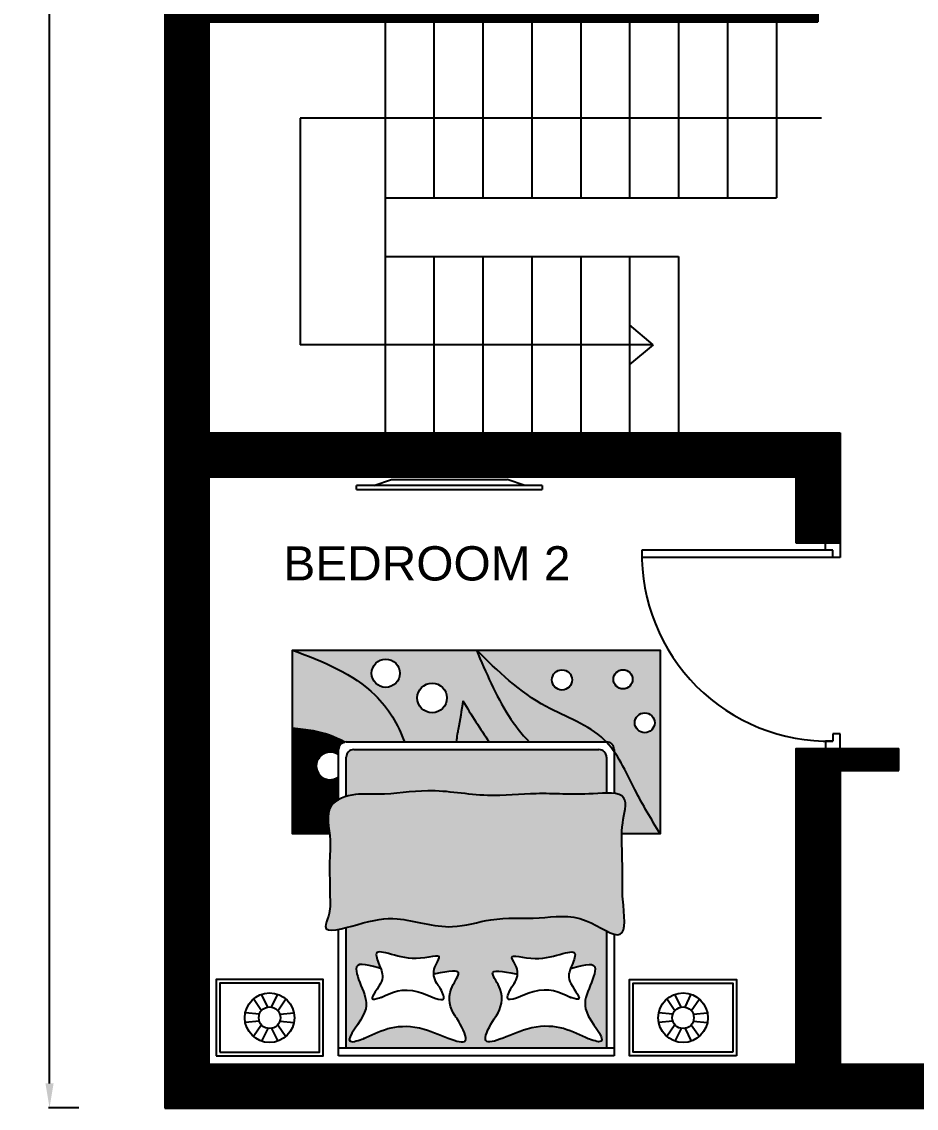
# Model space of a CAD drawing. Header units: inches. Extents: x 2765 to 3274, y 483 to 993.
# Drawn here: x 2764.6 to 2947.4, y 483.1 to 705.1 of the extents above; entities that cross this region are included whole.
import ezdxf

# ---------------------------------------------------------------- set-up
doc = ezdxf.new("R2010")
doc.units = ezdxf.units.IN
doc.header["$MEASUREMENT"] = 0
for name, color, linetype, plot in [('door', 54, 'Continuous', False), ('stair', 10, 'Continuous', False), ('wall', 217, 'Continuous', False), ('windwo', 140, 'Continuous', False)]:
    doc.layers.add(name, color=color, linetype=linetype, plot=plot)
doc.layers.add('OUTER WALL', color=50, linetype='Continuous')
doc.styles.get("Standard").update_dxf_attribs({"font": 'arial.ttf'})
doc.dimstyles.get("Standard").update_dxf_attribs({"dimtxt": 6, "dimasz": 5, "dimexe": 0.18, "dimexo": 0.0625, "dimgap": 0.09, "dimtad": 0, "dimtih": 1, "dimtoh": 1, "dimdec": 1, "dimzin": 0, "dimdsep": 46, "dimlunit": 4, "dimtxsty": 'Standard', "dimcen": 0.09, "dimadec": 0, "dimazin": 0, "dimtfac": 1, "dimtdec": 1, "dimtofl": 0, "dimtmove": 0, "dimatfit": 3, "dimfxl": 6, "dimfxlon": 1, "dimtolj": 1, "dimtzin": 0, "dimarcsym": 0})
pattern_1 = [(225, (3123.416430208939, 818.362293797582), (0.002766332632362074, -0.002766332632362073), [])]

# ---------------------------------------------------------------- blocks, each defined once
blk = doc.blocks.new('*D2')
at = {"color": 0, "lineweight": -2, "transparency": 16777216}
for p, q in [((2776.276162294568, 963.1909115515796), (2770.096162294568, 963.1909115515796)), ((2770.276162294568, 958.1909115515796), (2770.276162294568, 726.3443494779095)), ((2770.276162294568, 488.1909115515793), (2770.276162294568, 720.0374736252492)), ((2776.276162294568, 483.1909115515793), (2770.096162294568, 483.1909115515793))]:
    blk.add_line(p, q, dxfattribs=at)
at = {"color": 0, "transparency": 16777216}
for points in [[(2769.442828961235, 958.1909115515796), (2771.109495627902, 958.1909115515796), (2770.276162294568, 963.1909115515796)], [(2769.442828961235, 488.1909115515793), (2771.109495627902, 488.1909115515793), (2770.276162294568, 483.1909115515793)]]:
    blk.add_solid(points, dxfattribs=at)
at = {"layer": 'Defpoints', "color": 0, "transparency": 16777216}
for p in [(2770.276162294568, 963.1909115515796), (2793.758449622733, 963.1909115515796), (2793.758449622733, 483.1909115515793)]:
    blk.add_point(p, dxfattribs=at)
at = {"color": 0, "transparency": 16777216, "insert": (2770.276162294568, 723.1909115515786), "char_height": 6, "attachment_point": 5}
blk.add_mtext("\\A1;40'", dxfattribs=at)
blk = doc.blocks.new('121')
for p, q in [((72.05329907620285, 349.0354496327019), (72.05329907620285, 346.0354496327019)), ((73.55329907620285, 349.0354496327019), (72.05329907620285, 349.0354496327019)), ((73.55329907620285, 347.5354496327019), (73.55329907620285, 349.0354496327019)), ((75.05329907620285, 347.5354496327019), (73.55329907620285, 347.5354496327019)), ((75.05329907620285, 346.0354496327019), (75.05329907620285, 347.5354496327019)), ((72.05329907620285, 346.0354496327019), (75.05329907620285, 346.0354496327019))]:
    blk.add_line(p, q)
blk = doc.blocks.new('222')
for p, q in [((235.053299076203, 347.535449632702), (235.053299076203, 386.535449632702)), ((236.553299076203, 347.535449632702), (236.553299076203, 386.535449632702))]:
    blk.add_line(p, q)
blk.add_arc((235.803299076203, 348.2854496327019), 38.2573522345706, 88.87669728592458, 181.1233027140753)
blk = doc.blocks.new('1.2')
at = {"layer": 'door', "yscale": 0.7142857142855983, "zscale": 0.7142857142855983, "rotation": 270}
for name, p, xscale in [('121', (3458.435163153464, 3468.094790501948), 0.7142857142855983), ('222', (3458.435163153464, 3246.590077535972), -0.7142857142855983), ('121', (3458.435163153464, 3335.16150610739), -0.7142857142855983)]:
    blk.add_blockref(name, p, dxfattribs=dict(at, xscale=xscale))
blk = doc.blocks.new('*U23')
for p, q in [((-0.3992222896306822, -1.312980842644492), (-1.653506191711987, 1.312980842644492)), ((0.3992222896306822, -1.312980842644492), (1.653506191711987, 1.312980842644492))]:
    blk.add_line(p, q)
blk = doc.blocks.new('*U24')
at = {"color": 0, "linetype": 'ByBlock', "lineweight": -2, "transparency": 16777216}
blk.add_blockref('*U23', (175.2466196792429, 320.8776305968915), dxfattribs=at)
for p, rotation in [((172.2254819092581, 319.1333758921319), 59.99999999999999), ((178.2677574492277, 319.1333758921319), 300.0000000000001), ((172.2254819092581, 315.6448664826125), 120), ((178.2677574492277, 315.6448664826125), 240), ((175.2466196792429, 313.9006117778529), 180)]:
    blk.add_blockref('*U23', p, dxfattribs=dict(at, rotation=rotation))
blk = doc.blocks.new('*U25')
for p, q in [((-0.3992222896306822, -1.312980842644492), (-1.653506191711987, 1.312980842644492)), ((0.3992222896306822, -1.312980842644492), (1.653506191711987, 1.312980842644492))]:
    blk.add_line(p, q)
blk = doc.blocks.new('*U26')
at = {"color": 0, "linetype": 'ByBlock', "lineweight": -2, "transparency": 16777216}
blk.add_blockref('*U25', (175.2466196792429, 320.8776305968914), dxfattribs=at)
for p, rotation in [((172.2254819092581, 319.1333758921318), 59.99999999999999), ((178.2677574492277, 319.1333758921318), 299.9999999999999), ((172.2254819092581, 315.6448664826125), 120), ((178.2677574492277, 315.6448664826125), 240), ((175.2466196792429, 313.9006117778529), 180)]:
    blk.add_blockref('*U25', p, dxfattribs=dict(at, rotation=rotation))

msp = doc.modelspace()

# ---------------------------------------------------------------- hatches: boundary and pattern name
at = {"true_color": 0x636466}
h = msp.add_hatch(dxfattribs=at)
h.set_pattern_fill('ANSI31', color=251, scale=0.03129748101377366, angle=180)
h.set_pattern_definition(pattern_1)
edge = h.paths.add_edge_path(flags=17)
edge.add_spline(control_points=[(2885.689129818228, 547.4366385115673), (2886.607022602998, 547.3236267002494), (2888.723518984766, 546.5387633786445), (2887.460573024809, 542.3741548533694), (2887.263146095752, 539.8707381049717), (2887.241284950953, 539.161374815304)], knot_values=[4821.793160850291, 4821.793160850291, 4821.793160850291, 4821.793160850291, 4908.130436277024, 5071.210333155607, 5138.877351241147, 5138.877351241147, 5138.877351241147, 5138.877351241147], degree=3, periodic=0)
edge.add_line((2887.241284950953, 539.161374815304), (2895.078374122361, 539.161374815304))
edge.add_spline(control_points=[(2895.07837412236, 539.161374815304), (2893.312183208359, 542.108397908195), (2890.063669292764, 547.5287890170703), (2887.33790974555, 553.6275583677002), (2885.689129818228, 555.9840094153096)], knot_values=[0, 0, 0, 0, 332.3745428608933, 611.3287748868132, 611.3287748868132, 611.3287748868132, 611.3287748868132], degree=3, periodic=0)
edge.add_line((2885.689129818228, 555.9840094153096), (2885.689129818228, 547.4366385115675))
edge = h.paths.add_edge_path()
edge.add_spline(control_points=[(2885.689129818228, 555.9840094153096), (2887.33790974555, 553.6275583677002), (2890.063669292764, 547.5287890170703), (2893.312183208359, 542.108397908195), (2895.07837412236, 539.161374815304)], knot_values=[0, 0, 0, 0, 278.9542320259199, 611.3287748868132, 611.3287748868132, 611.3287748868132, 611.3287748868132], degree=3, periodic=0)
edge.add_line((2895.07837412236, 539.161374815304), (2895.07837412236, 576.7183520318325))
edge.add_line((2895.07837412236, 576.7183520318331), (2857.521396905832, 576.7183520318331))
edge.add_spline(control_points=[(2857.521396905832, 576.7183520318331), (2861.928629152567, 572.4344088158787), (2869.603114438244, 564.9746115247626), (2880.701152905516, 561.408628052649), (2883.951515339865, 558.1133439597875), (2884.114503073383, 557.9398634235681)], knot_values=[693.4533345413574, 693.4533345413574, 693.4533345413574, 693.4533345413574, 1279.815238965914, 1714.508172511626, 1738.04407250318, 1738.04407250318, 1738.04407250318, 1738.04407250318], degree=3, periodic=0)
edge.add_line((2884.114503073383, 557.9398634235681), (2884.124255767539, 557.9398634235681))
edge.add_arc((2884.12425576754, 556.37498937288), 1.564874050688684, 360, 450.00000000002086, ccw=False)
edge.add_line((2885.689129818228, 556.37498937288), (2885.689129818228, 555.984009415309))
h.paths.add_polyline_path([(2889.909256136086, 561.8634538804781, -1), (2893.976535928527, 561.8634538804781, -1)], flags=16)
h.paths.add_polyline_path([(2885.548326804387, 570.7409453097744, -1), (2889.448938184557, 570.7409453097744, -1)], flags=16)
h.paths.add_polyline_path([(2872.962728551116, 570.6145459721347, -1), (2877.090886332919, 570.6145459721347, -1)], flags=16)
edge = h.paths.add_edge_path(flags=17)
edge.add_spline(control_points=[(2857.521396905832, 576.7183520318331), (2859.487206172142, 572.1184700115591), (2862.356020616093, 565.4056071685609), (2866.711756438302, 559.5718407058253), (2868.337744767098, 557.9398634235681)], knot_values=[0, 0, 0, 0, 476.8269227620506, 695.8599629823377, 695.8599629823377, 695.8599629823377, 695.8599629823377], degree=3, periodic=0)
edge.add_line((2868.337744767098, 557.9398634235681), (2884.114503073383, 557.9398634235681))
edge.add_spline(control_points=[(2884.114503073383, 557.9398634235681), (2883.951515339865, 558.1133439597875), (2880.701152905516, 561.408628052649), (2869.603114438244, 564.9746115247626), (2861.928629152567, 572.4344088158787), (2857.521396905832, 576.7183520318331)], knot_values=[693.4533345413577, 693.4533345413577, 693.4533345413577, 693.4533345413577, 716.9892345329123, 1151.682168078624, 1738.04407250318, 1738.04407250318, 1738.04407250318, 1738.04407250318], degree=3, periodic=0)
edge = h.paths.add_edge_path()
edge.add_spline(control_points=[(2854.773134969096, 566.329167128376), (2856.512735149788, 563.4811373352723), (2858.25233533048, 560.6331075421699), (2860.136583723381, 557.9398634235708)], knot_values=[0, 0, 0, 0, 318.0544151716858, 318.0544151716858, 318.0544151716858, 318.0544151716858], degree=3, periodic=0)
edge.add_line((2860.136583723383, 557.9398634235681), (2868.337744767098, 557.9398634235681))
edge.add_spline(control_points=[(2868.337744767098, 557.9398634235681), (2866.711756438302, 559.5718407058253), (2862.356020616093, 565.4056071685609), (2859.487206172142, 572.1184700115591), (2857.521396905832, 576.7183520318331)], knot_values=[0, 0, 0, 0, 219.0330402202871, 695.8599629823377, 695.8599629823377, 695.8599629823377, 695.8599629823377], degree=3, periodic=0)
edge.add_line((2857.521396905832, 576.7183520318331), (2819.964419689303, 576.7183520318331))
edge.add_spline(control_points=[(2819.964419689304, 576.7183520318331), (2826.148011059902, 574.346484437343), (2835.955478114447, 570.5845907583221), (2841.569451429715, 561.5295563973432), (2842.837192922555, 557.9398634235681)], knot_values=[0, 0, 0, 0, 614.6524651185262, 974.8677492351059, 974.8677492351059, 974.8677492351059, 974.8677492351059], degree=3, periodic=0)
edge.add_line((2842.837192922555, 557.9398634235681), (2853.396009003607, 557.9398634235681))
edge.add_spline(control_points=[(2853.396009003607, 557.9398634235681), (2853.460180285766, 558.4807563165264), (2853.576707232116, 559.3298859037805), (2854.141808404268, 562.1015247276596), (2854.480466393788, 564.3693286751004), (2854.773134969096, 566.329167128376)], knot_values=[0, 0, 0, 0, 51.72710091473058, 81.55259349884636, 271.3568032618259, 271.3568032618259, 271.3568032618259, 271.3568032618259], degree=3, periodic=0)
h.paths.add_polyline_path([(2845.450318195928, 566.9293718254889, -1), (2851.513216100714, 566.9293718254889, -1)], flags=16)
h.paths.add_polyline_path([(2836.122357564565, 571.976874534646, -1), (2841.889518981714, 571.976874534646, -1)], flags=16)
edge = h.paths.add_edge_path(flags=16)
edge.add_spline(control_points=[(2854.773134969096, 566.329167128376), (2854.480466393788, 564.3693286751004), (2854.141808404268, 562.1015247276596), (2853.576707232116, 559.3298859037805), (2853.460180285766, 558.4807563165264), (2853.396009003607, 557.9398634235681)], knot_values=[0, 0, 0, 0, 189.8042097629795, 219.6297023470953, 271.3568032618259, 271.3568032618259, 271.3568032618259, 271.3568032618259], degree=3, periodic=0)
edge.add_line((2853.396009003607, 557.9398634235681), (2860.136583723383, 557.9398634235681))
edge.add_spline(control_points=[(2860.136583723381, 557.9398634235708), (2858.25233533048, 560.6331075421699), (2856.512735149788, 563.4811373352723), (2854.773134969096, 566.329167128376)], knot_values=[0, 0, 0, 0, 318.0544151716858, 318.0544151716858, 318.0544151716858, 318.0544151716858], degree=3, periodic=0)
edge = h.paths.add_edge_path()
edge.add_spline(control_points=[(2819.964419689304, 560.7099731227004), (2821.391516992634, 560.5918612059891), (2825.021256540339, 560.2914503691532), (2828.61236303093, 558.9975278091688), (2830.623136122718, 557.911728940714)], knot_values=[727.5348304608033, 727.5348304608033, 727.5348304608033, 727.5348304608033, 865.0981278756092, 1077.41913041279, 1077.41913041279, 1077.41913041279, 1077.41913041279], degree=3, periodic=0)
edge.add_arc((2830.918538044124, 556.37498937288), 1.564874050688684, 450, 460.8810356254604, ccw=False)
edge.add_line((2830.918538044124, 557.9398634235681), (2842.837192922555, 557.9398634235681))
edge.add_spline(control_points=[(2842.837192922555, 557.9398634235681), (2841.569451429715, 561.5295563973432), (2835.955478114447, 570.5845907583221), (2826.148011059902, 574.346484437343), (2819.964419689304, 576.7183520318331)], knot_values=[0, 0, 0, 0, 360.2152841165797, 974.8677492351059, 974.8677492351059, 974.8677492351059, 974.8677492351059], degree=3, periodic=0)
edge.add_line((2819.964419689304, 576.7183520318331), (2819.964419689304, 560.709973122701))
h = msp.add_hatch(dxfattribs=at)
h.set_pattern_fill('ANSI31', color=251, scale=0.03129748101377366, angle=180)
h.set_pattern_definition(pattern_1)
edge = h.paths.add_edge_path()
edge.add_line((2819.964419689304, 539.161374815304), (2827.511279912277, 539.161374815304))
edge.add_spline(control_points=[(2827.511279912277, 539.161374815304), (2827.260483595268, 541.2766147193679), (2826.724728146911, 544.2350409140231), (2828.724425331548, 545.8320845816497), (2829.353663993435, 546.1704130134444)], knot_values=[2789.280830470994, 2789.280830470994, 2789.280830470994, 2789.280830470994, 2975.331718151073, 3042.519416525338, 3042.519416525338, 3042.519416525338, 3042.519416525338], degree=3, periodic=0)
edge.add_line((2829.353663993435, 546.1704130134444), (2829.353663993435, 550.8100790317839))
edge.add_arc((2827.634942201995, 553.0487407005289), 2.822341344252624, 52.4849206134993, 307.5150793865007, ccw=False)
edge.add_line((2829.353663993435, 555.287402369273), (2829.353663993435, 556.3749893728805))
edge.add_arc((2830.918538044124, 556.37498937288), 1.564874050688684, 100.88103562546041, 180, ccw=False)
edge.add_spline(control_points=[(2830.623136122718, 557.911728940714), (2828.61236303093, 558.9975278091688), (2825.021256540339, 560.2914503691532), (2821.391516992634, 560.5918612059891), (2819.964419689304, 560.7099731227004)], knot_values=[727.5348304608033, 727.5348304608033, 727.5348304608033, 727.5348304608033, 939.8558329979844, 1077.41913041279, 1077.41913041279, 1077.41913041279, 1077.41913041279], degree=3, periodic=0)
edge.add_line((2819.964419689304, 560.7099731227004), (2819.964419689304, 539.161374815304))
at = {"true_color": 0xcd6928}
h = msp.add_hatch(dxfattribs=at)
h.set_pattern_fill('ANSI31', color=32, scale=0.03129748101377366, angle=180)
h.set_pattern_definition(pattern_1)
edge = h.paths.add_edge_path()
edge.add_line((2830.918538044124, 495.3449013960208), (2884.12425576754, 495.3449013960208))
edge.add_line((2884.12425576754, 495.3449013960208), (2884.12425576754, 519.3298713666328))
edge.add_spline(control_points=[(2884.12425576754, 519.3298713666336), (2882.850518236491, 519.9674368260403), (2877.698883524122, 523.056611367726), (2870.430231646078, 521.5627268528997), (2861.007577840399, 522.3286179072006), (2851.65788770142, 519.0247081741668), (2841.819712524373, 522.5970033862882), (2836.260975461013, 521.5278545814845), (2831.655420476601, 520.1922552233218), (2830.918538044124, 519.9993596547083)], knot_values=[344.4794991791036, 344.4794991791036, 344.4794991791036, 344.4794991791036, 468.0746378850208, 776.5788638278038, 1091.953252856443, 1346.755158739501, 1710.530989219796, 1976.998096189158, 2029.166859794734, 2029.166859794734, 2029.166859794734, 2029.166859794734], degree=3, periodic=0)
edge.add_line((2830.918538044124, 519.9993596547083), (2830.918538044124, 495.3449013960214))
edge = h.paths.add_edge_path()
edge.add_spline(control_points=[(2879.826914078257, 497.5248440343021), (2876.656301571168, 499.0853058728158), (2870.652593174112, 501.9556135893681), (2857.270017089361, 494.1418595087225), (2860.467096169471, 500.4094732948333), (2862.533550960144, 503.2534801084089), (2863.430555476108, 506.7353640840465), (2859.375679420227, 511.9300573709306), (2862.856608840141, 510.9962848967616), (2865.603287163896, 510.5924287715966)], knot_values=[0, 0, 0, 0, 254.5380022593741, 433.8216917316246, 527.6513347936659, 543.7608795587546, 655.9844214787016, 725.9844779086036, 843.480710759827, 843.480710759827, 843.480710759827, 843.480710759827], degree=3, periodic=0)
edge.add_spline(control_points=[(2865.603287163896, 510.5924287715966), (2865.603479886457, 510.5924004347553), (2865.6036726118, 510.5923720988076), (2865.603865337144, 510.5923437628589), (2865.718035142061, 510.5755576483825), (2865.832204946977, 510.5587715339061), (2865.946374751893, 510.5419854194292)], knot_values=[843.480710759827, 843.480710759827, 843.480710759827, 843.480710759827, 843.4889549632474, 843.4889549632474, 843.4889549632474, 848.3727916115939, 848.3727916115939, 848.3727916115939, 848.3727916115939], degree=3, periodic=0)
edge.add_spline(control_points=[(2865.946374751893, 510.5419854194292), (2865.974917540423, 510.9985251652565), (2865.817998246059, 512.2240999561336), (2863.554668463541, 515.1236470360491), (2871.395442363154, 512.1122318538269), (2879.126440051499, 517.1033117947891), (2877.173210453972, 512.6390702532881), (2876.800870601409, 511.6678335846559)], knot_values=[587.518084429835, 587.518084429835, 587.518084429835, 587.518084429835, 629.7450446195534, 696.9450987922593, 848.4999505069214, 1109.865128118807, 1202.770021521123, 1202.770021521123, 1202.770021521123, 1202.770021521123], degree=3, periodic=0)
edge.add_spline(control_points=[(2876.800870601409, 511.6678335846536), (2876.955190359913, 511.7104530064084), (2877.109510118418, 511.7530724281623), (2877.263829876923, 511.7956918499167), (2877.263993768091, 511.7957371127327), (2877.264157659259, 511.7957823755487), (2877.264321547163, 511.795827637347)], knot_values=[1003.387934741425, 1003.387934741425, 1003.387934741425, 1003.387934741425, 1011.567308913117, 1011.567308913117, 1011.567308913117, 1011.575995598493, 1011.575995598493, 1011.575995598493, 1011.575995598493], degree=3, periodic=0)
edge.add_spline(control_points=[(2877.264321547163, 511.795827637347), (2879.991172292186, 512.5489165841664), (2883.051761758783, 513.3403234326674), (2880.047989920156, 506.5232824348896), (2878.936169830667, 502.612487349686), (2885.726756704654, 495.1899889197061), (2879.826914078257, 497.524844034303), (2880.335392456381, 497.3146767951948), (2879.826914078257, 497.5248440343021)], knot_values=[1011.575995598493, 1011.575995598493, 1011.575995598493, 1011.575995598493, 1156.109508457092, 1254.207981898177, 1356.157323201415, 1468.839409783104, 1514.736098348679, 1520.638884756173, 1520.638884756173, 1520.638884756173, 1520.638884756173], degree=3, periodic=0)
edge = h.paths.add_edge_path()
edge.add_spline(control_points=[(2849.152177104533, 510.5924287715966), (2851.898855428288, 510.9962848967616), (2855.379784848201, 511.9300573709306), (2851.324908792321, 506.7353640840465), (2852.221913308285, 503.2534801084089), (2854.288368098958, 500.4094732948333), (2857.485447179068, 494.1418595087225), (2844.102871094317, 501.9556135893681), (2838.099162697262, 499.0853058728158), (2834.928550190172, 497.5248440343021)], knot_values=[0, 0, 0, 0, 117.4962328512235, 187.4962892811254, 299.7198312010725, 315.8293759661611, 409.6590190282025, 588.9427085004529, 843.480710759827, 843.480710759827, 843.480710759827, 843.480710759827], degree=3, periodic=0)
edge.add_spline(control_points=[(2834.928550190172, 497.5248440343021), (2834.420071812048, 497.3146767951948), (2834.928550190172, 497.524844034303), (2829.028707563776, 495.1899889197061), (2835.819294437762, 502.612487349686), (2834.707474348273, 506.5232824348896), (2831.703702509647, 513.3403234326674), (2834.764291976243, 512.5489165841664), (2837.491142721266, 511.795827637347)], knot_values=[1011.575995598493, 1011.575995598493, 1011.575995598493, 1011.575995598493, 1017.478782005987, 1063.375470571563, 1176.057557153251, 1278.00689845649, 1376.105371897574, 1520.638884756173, 1520.638884756173, 1520.638884756173, 1520.638884756173], degree=3, periodic=0)
edge.add_spline(control_points=[(2837.491634391507, 511.7956918499167), (2837.645954150011, 511.7530724281623), (2837.800273908516, 511.7104530064084), (2837.95459366702, 511.6678335846536)], knot_values=[1003.387934741425, 1003.387934741425, 1003.387934741425, 1003.387934741425, 1011.567308913117, 1011.567308913117, 1011.567308913117, 1011.567308913117], degree=3, periodic=0)
edge.add_spline(control_points=[(2837.95459366702, 511.6678335846559), (2837.582253814457, 512.6390702532881), (2835.62902421693, 517.1033117947891), (2843.360021905276, 512.1122318538269), (2851.200795804888, 515.1236470360491), (2848.937466022371, 512.2240999561336), (2848.780546728007, 510.9985251652565), (2848.809089516536, 510.5419854194292)], knot_values=[587.5180844298334, 587.5180844298334, 587.5180844298334, 587.5180844298334, 680.4229778321485, 941.7881554440338, 1093.343007158697, 1160.543061331403, 1202.770021521122, 1202.770021521122, 1202.770021521122, 1202.770021521122], degree=3, periodic=0)
edge.add_spline(control_points=[(2848.809089516536, 510.5419854194292), (2848.923259321452, 510.5587715339061), (2849.037429126368, 510.5755576483825), (2849.151598931285, 510.5923437628589), (2849.151791656629, 510.5923720988076), (2849.151984381972, 510.5924004347553), (2849.152177104533, 510.5924287715966)], knot_values=[843.480710759827, 843.480710759827, 843.480710759827, 843.480710759827, 848.3645474081736, 848.3645474081736, 848.3645474081736, 848.3727916115939, 848.3727916115939, 848.3727916115939, 848.3727916115939], degree=3, periodic=0)
edge = h.paths.add_edge_path()
edge.add_spline(control_points=[(2830.918538044124, 546.7967289261692), (2831.537436843621, 546.9782478236034), (2833.903797812894, 547.4406810273586), (2839.23367638092, 546.9451946851473), (2848.379486523174, 548.7236798457538), (2858.939066655829, 546.4346317663039), (2870.603688698989, 547.7450976374689), (2877.401362173476, 547.0448880784247), (2883.229932560139, 547.4913654540878), (2884.12425576754, 547.5037561671506)], knot_values=[3093.405490540291, 3093.405490540291, 3093.405490540291, 3093.405490540291, 3150.137130790166, 3301.160684794502, 3623.696468046807, 4014.737731503039, 4332.892081505382, 4703.836189553312, 4776.652612997175, 4776.652612997175, 4776.652612997175, 4776.652612997175], degree=3, periodic=0)
edge.add_line((2884.12425576754, 547.5037561671506), (2884.12425576754, 554.8101153221918))
edge.add_arc((2882.559381716851, 554.8101153221915), 1.564874050688684, 360, 450)
edge.add_line((2882.559381716851, 556.37498937288), (2832.483412094813, 556.37498937288))
edge.add_arc((2832.483412094813, 554.8101153221915), 1.564874050688684, 450, 540)
edge.add_line((2830.918538044124, 554.8101153221915), (2830.918538044124, 546.7967289261692))
at = {"true_color": 0xfecc66}
h = msp.add_hatch(dxfattribs=at)
h.set_pattern_fill('ANSI31', color=31, scale=0.03129748101377366, angle=180)
h.set_pattern_definition(pattern_1)
edge = h.paths.add_edge_path()
edge.add_spline(control_points=[(2887.438481311767, 525.7921919777918), (2887.800706604874, 522.5237881199341), (2888.542467806967, 515.8307845647782), (2878.825967213274, 523.288254442451), (2870.430231646078, 521.5627268529001), (2861.007577840399, 522.3286179072002), (2851.65788770142, 519.0247081741654), (2841.819712524374, 522.5970033862891), (2835.006374500156, 521.2865488491716), (2825.471789244894, 518.3120761056575), (2827.76743343808, 523.035981958255), (2827.538881000301, 526.2071919027808), (2827.627576688254, 529.5156370100126), (2827.345240758411, 533.4019445803847), (2828.137790293858, 538.0780675277942), (2826.037452720502, 545.3401501603616), (2832.717055259094, 547.5510052532527), (2839.23367638092, 546.9451946851473), (2848.379486523174, 548.7236798457525), (2858.939066655828, 546.4346317663048), (2870.603688698988, 547.7450976374689), (2878.574384690165, 546.9240582706625), (2889.193341463662, 548.0880194537358), (2886.955847036045, 540.7098032323343), (2887.387827434738, 535.901058518517), (2887.34998237334, 530.614588937382), (2887.407939801412, 527.4564298691621), (2887.438481311767, 525.7921919777918)], knot_values=[0, 0, 0, 0, 4.574379471410046, 9.367366884963042, 15.54132299381235, 21.85276858185138, 26.95200434941867, 34.23208618292356, 39.56477236527105, 43.69112690969271, 45.13359528443061, 47.62871733112101, 50.0964149475333, 51.40195730767552, 55.06368752627633, 59.54397344475524, 63.04227542724808, 66.06464178536115, 72.51940513016642, 80.34513779217377, 86.71221748695324, 94.13575483048668, 98.22420356634476, 101.4878480836508, 105.3780298085832, 108.2545720886487, 111.459058866664, 111.459058866664, 111.459058866664, 111.459058866664], degree=3, periodic=0)
at = {"layer": 'windwo'}
h = msp.add_hatch(dxfattribs=at)
h.set_pattern_fill('ANSI31', color=6)
h.set_pattern_definition([(45, (0, 0), (-0.08838834764831845, 0.08838834764831845), [])])
h.paths.add_polyline_path([(3273.855162759817, 963.0980769356238), (3111.855162759817, 963.0980769356239), (3111.855162759817, 939.0980769356237), (2979.855162759816, 939.0980769356237), (2979.855162759817, 963.0980769356239), (2793.855162759817, 963.0980769356238), (2793.855162759817, 483.0980769356238), (3120.855162759817, 483.0980769356234), (3120.855162759817, 504.098076935624), (3132.855162759816, 504.098076935624), (3132.855162759816, 513.0980769356238), (3120.855162759816, 513.098076935624), (3120.855162759816, 520.5980769356237), (3111.855162759817, 520.5980769356237), (3111.855162759817, 492.0980769356235), (3008.355162759817, 492.0980769356235), (3008.355162759817, 560.3480769356236), (3003.855162759817, 560.3480769356236), (3003.855162759817, 556.5980769356233), (2991.855162759817, 556.5980769356233), (2991.855162759817, 552.0980769356236), (3003.855162759818, 552.0980769356236), (3003.855162759817, 492.0980769356236), (2931.855162759817, 492.0980769356236), (2931.855162759817, 552.0980769356237), (2943.855162759817, 552.0980769356237), (2943.855162759818, 556.5980769356236), (2922.855162759817, 556.5980769356237), (2922.855162759817, 492.0980769356236), (2802.855162759818, 492.0980769356236), (2802.855162759818, 612.0980769356238), (2922.855162759817, 612.0980769356236), (2922.855162759821, 598.5980769356237), (2931.855162759817, 598.5980769356237), (2931.855162759817, 621.0980769356236), (2802.855162759818, 621.0980769356238), (2802.855162759819, 705.0980769356238), (2927.355162759817, 705.0980769356237), (2927.355162759817, 709.5980769356239), (2802.855162759819, 709.5980769356238), (2802.855162759817, 781.5980769356238), (2886.855162759817, 781.5980769356238), (2886.855162759818, 739.5980769356239), (2891.355162759819, 739.5980769356238), (2891.355162759817, 781.5980769356238), (2928.855162759816, 781.5980769356238), (2928.855162759816, 786.0980769356238), (2802.855162759818, 786.0980769356238), (2802.855162759818, 954.0980769356238), (2970.855162759817, 954.0980769356239), (2970.855162759817, 924.0980769356237), (2979.855162759816, 924.0980769356238), (2979.855162759816, 930.0980769356237), (3111.855162759817, 930.0980769356237), (3111.855162759817, 924.0980769356238), (3120.855162759817, 924.0980769356237), (3120.855162759817, 954.0980769356238), (3264.855162759817, 954.0980769356238), (3264.855162759816, 762.0980769356238), (3218.355162759816, 762.0980769356238), (3218.355162759816, 753.0980769356238), (3264.855162759816, 753.0980769356238), (3264.855162759815, 513.0980769356238), (3252.855162759816, 513.0980769356238), (3252.855162759816, 504.0980769356238), (3273.855162759815, 504.0980769356238)])

# ---------------------------------------------------------------- linework, layer by layer
for p, q in [((2928.053576690447, 685.3647176200811), (2821.499956492113, 685.3647176200811)), ((2821.499956492113, 685.3647176200811), (2821.499956492113, 639.0980769356237)), ((2893.694231905691, 639.0980769356237), (2888.855162759818, 643.1345959634652)), ((2893.694231905691, 639.0980769356237), (2821.499956492113, 639.0980769356237)), ((2893.694231905691, 639.0980769356237), (2888.855162759818, 635.0615579077818)), ((2836.585609599032, 610.3513719817556), (2840.147843046042, 611.5591739531073)), ((2867.400504097242, 610.3513719817556), (2863.838270650232, 611.5591739531073)), ((2870.993056848137, 610.3513719817556), (2832.993056848137, 610.3513719817556)), ((2832.993056848137, 609.5548472373912), (2832.993056848137, 610.3513719817556)), ((2832.993056848137, 609.5548472373912), (2870.993056848137, 609.5548472373912)), ((2870.993056848137, 610.3513719817556), (2870.993056848137, 609.5548472373912))]:
    msp.add_line(p, q)
at = {"color": 9, "true_color": 0xafd9aa}
for p, q in [((2830.918538044124, 557.9398634235681), (2884.12425576754, 557.9398634235681)), ((2829.353663993435, 546.1704130134444), (2829.353663993435, 556.37498937288)), ((2832.483412094813, 556.37498937288), (2882.559381716851, 556.37498937288)), ((2885.689129818228, 556.37498937288), (2885.689129818228, 547.4366385115682)), ((2830.918538044124, 546.7967289261692), (2830.918538044124, 554.8101153221915)), ((2884.12425576754, 554.8101153221915), (2884.12425576754, 547.5037561671506)), ((2829.353663993435, 493.7800273453327), (2829.353663993435, 519.6360284736375)), ((2830.918538044124, 495.3449013960208), (2830.918538044124, 519.9996575723708)), ((2884.12425576754, 519.3298713941299), (2884.12425576754, 495.3449013960208)), ((2885.689129818228, 518.6728473886383), (2885.689129818228, 493.7800273453327)), ((2885.689129818228, 495.3449013960208), (2829.353663993435, 495.3449013960208)), ((2885.689129818228, 493.7800273453327), (2829.353663993435, 493.7800273453327))]:
    msp.add_line(p, q, dxfattribs=at)
msp.add_lwpolyline([(2840.147843046042, 611.5591739531073), (2863.838270650232, 611.5591739531073)])
at = {"color": 215, "true_color": 0xa953a0}
msp.add_lwpolyline([(2827.511279912277, 539.161374815304), (2819.964419689304, 539.161374815304), (2819.964419689304, 576.7183520318331), (2895.07837412236, 576.7183520318331), (2895.07837412236, 539.161374815304), (2887.231983659891, 539.161374815304)], dxfattribs=at)
at = {"color": 254, "true_color": 0xcecce6}
for points in [[(2804.315679182417, 493.7800273453327), (2826.223915892058, 493.7800273453327), (2826.223915892058, 509.4287678522196), (2804.315679182417, 509.4287678522196)], [(2805.098116207761, 494.5624643706769), (2825.441478866714, 494.5624643706769), (2825.441478866714, 508.6463308268753), (2805.098116207761, 508.6463308268753)], [(2910.727114629247, 493.7800273453327), (2888.818877919606, 493.7800273453327), (2888.818877919606, 509.4287678522196), (2910.727114629247, 509.4287678522196)], [(2909.944677603903, 494.5624643706769), (2889.60131494495, 494.5624643706769), (2889.60131494495, 508.6463308268753), (2909.944677603903, 508.6463308268753)]]:
    msp.add_lwpolyline(points, close=True, dxfattribs=at)
at = {"color": 30, "true_color": 0xf26722}
for centre, radius in [((2839.00593827314, 571.976874534646), 2.883580708574184), ((2875.026807442017, 570.6145459721347), 2.064078890901658), ((2887.498632494473, 570.7409453097744), 1.950305690085084), ((2848.481767148321, 566.9293718254889), 3.031448952392698), ((2891.942896032307, 561.8634538804781), 2.033639896220623)]:
    msp.add_circle(centre, radius, dxfattribs=at)
at = {"color": 31, "true_color": 0xfecc66}
for centre, radius in [((2815.269797537238, 501.6043975987759), 5.07822718747927), ((2899.772996274427, 501.6043975987759), 5.07822718747927), ((2899.772996274427, 501.6043975987759), 2.211855099645161)]:
    msp.add_circle(centre, radius, dxfattribs=at)
msp.add_circle((2815.269797537238, 501.6043975987759), 2.211855099645161)
at = {"color": 9, "true_color": 0xafd9aa}
for centre, start, end in [((2830.918538044124, 556.37498937288), 90, 180), ((2884.12425576754, 556.37498937288), 0, 90), ((2832.483412094813, 554.8101153221915), 90, 180), ((2882.559381716851, 554.8101153221915), 0, 90)]:
    msp.add_arc(centre, 1.564874050688684, start, end, dxfattribs=at)
at = {"color": 30, "true_color": 0xf26722}
msp.add_arc((2827.634942201995, 553.0487407005289), 2.822341344252625, 52.48492061336866, 307.5150793866313, dxfattribs=at)
at = {"color": 240, "true_color": 0xed1f24}
for points, knots in [([(2819.964419689304, 576.7183520318331), (2826.148011059902, 574.346484437343), (2835.955478114447, 570.5845907583221), (2841.569451429715, 561.5295563973432), (2842.837192922555, 557.9398634235681)], [0, 0, 0, 0, 614.6524651185262, 974.8677492351059, 974.8677492351059, 974.8677492351059, 974.8677492351059]), ([(2857.521396905832, 576.7183520318331), (2859.487206172142, 572.1184700115591), (2862.356020616093, 565.4056071685609), (2866.711756438302, 559.5718407058253), (2868.337744767098, 557.9398634235681)], [0, 0, 0, 0, 476.8269227620506, 695.8599629823377, 695.8599629823377, 695.8599629823377, 695.8599629823377]), ([(2854.773134969096, 566.329167128376), (2854.480466393788, 564.3693286751004), (2854.141808404268, 562.1015247276596), (2853.576707232116, 559.3298859037805), (2853.460180285767, 558.4807563165264), (2853.396009003607, 557.9398634235681)], [0, 0, 0, 0, 189.8042097629795, 219.6297023470953, 271.3568032618259, 271.3568032618259, 271.3568032618259, 271.3568032618259]), ([(2830.623136122718, 557.911728940714), (2828.61236303093, 558.9975278091688), (2825.021256540339, 560.2914503691532), (2821.391516992634, 560.5918612059891), (2819.964419689304, 560.7099731227004)], [727.5348304608033, 727.5348304608033, 727.5348304608033, 727.5348304608033, 939.8558329979844, 1077.41913041279, 1077.41913041279, 1077.41913041279, 1077.41913041279])]:
    msp.add_open_spline(points, degree=3, knots=knots, dxfattribs=at)
msp.add_spline([(2895.07837412236, 539.161374815304), (2889.934328069714, 548.2029733485788), (2883.613351647309, 558.4472871562166), (2871.78967256098, 565.1771480865696), (2857.521396905832, 576.7183520318331)], degree=3, dxfattribs=at)
msp.add_open_spline([(2854.773134969096, 566.329167128376), (2856.512735149788, 563.4811373352723), (2858.25233533048, 560.6331075421699), (2860.136583723381, 557.9398634235708)], degree=3, dxfattribs=at)
at = {"color": 9, "true_color": 0xd19cc7}
msp.add_spline([(2887.438481311767, 525.7921919777918), (2886.951681798676, 518.6549350359196), (2879.981138481453, 521.4112582562752), (2870.34458480954, 522.0143187991912), (2860.482352138039, 521.612279320726), (2852.632822331625, 520.2051371704433), (2841.361703338276, 521.8132990599588), (2833.109631537916, 520.6071779741269), (2826.668991605671, 520.2051371704433), (2827.298477225743, 522.371396265416), (2827.600413915937, 526.2618003703719), (2827.559899686592, 530.1208020984695), (2827.47653024788, 532.1608275081103), (2827.633830606463, 537.8852200063479), (2827.841804834543, 544.8888193890216), (2832.809051834623, 547.1818435819314), (2837.535224072731, 547.2495238143979), (2847.604788002079, 547.9594353973071), (2859.806736067964, 547.0128875035734), (2869.757837172217, 547.3678432950283), (2881.367453351019, 547.3678432950283), (2887.699655110095, 546.4817743965959), (2887.440996355553, 541.3843427563756), (2887.326675537597, 535.3015899804345), (2887.36936023552, 530.8031888937635), (2887.438481311767, 525.7921919777918)], degree=3, dxfattribs=at)
for points in [[(2838.062697236641, 505.7521983845518), (2845.624986887601, 506.8922591107621), (2850.856752324802, 505.6096907937763), (2849.750701339608, 508.2028258378446), (2849.477468346816, 508.6023502000785), (2849.0196035855, 511.9429400881945), (2849.953088464702, 513.8276215822789), (2845.211554407355, 513.698748517631), (2837.064511040102, 514.4330898054341), (2837.969778867246, 511.6281284062011), (2837.92127681905, 508.5653851540237), (2836.730470938516, 505.3961169567701), (2838.062697236641, 505.7521983845518), (2837.906992734439, 505.6672862472697)], [(2876.692767031789, 505.7521983845518), (2869.130477380828, 506.8922591107621), (2863.898711943627, 505.6096907937763), (2865.00476292882, 508.2028258378446), (2865.277995921613, 508.6023502000785), (2865.735860682929, 511.9429400881945), (2864.802375803728, 513.8276215822789), (2869.543909861074, 513.698748517631), (2877.690953228327, 514.4330898054341), (2876.785685401183, 511.6281284062011), (2876.834187449379, 508.5653851540237), (2878.024993329913, 505.3961169567701), (2876.692767031789, 505.7521983845518), (2876.84847153399, 505.6672862472697)]]:
    msp.add_spline(points, degree=3)
for points, knots in [([(2837.95459366702, 511.6678335846536), (2837.800273908516, 511.7104530064084), (2837.645954150011, 511.7530724281623), (2837.491634391507, 511.7956918499167), (2837.491470500338, 511.7957371127327), (2837.49130660917, 511.7957823755487), (2837.491142721266, 511.795827637347), (2834.764291976243, 512.5489165841664), (2831.703702509647, 513.3403234326674), (2834.707474348273, 506.5232824348896), (2835.819294437762, 502.612487349686), (2829.028707563776, 495.1899889197061), (2834.928550190172, 497.524844034303), (2834.420071812048, 497.3146767951948), (2834.928550190172, 497.5248440343021)], [1003.387934741425, 1003.387934741425, 1003.387934741425, 1003.387934741425, 1011.567308913117, 1011.567308913117, 1011.567308913117, 1011.575995598493, 1011.575995598493, 1011.575995598493, 1156.109508457092, 1254.207981898177, 1356.157323201415, 1468.839409783104, 1514.736098348679, 1520.638884756173, 1520.638884756173, 1520.638884756173, 1520.638884756173]), ([(2876.800870601409, 511.6678335846536), (2876.955190359913, 511.7104530064084), (2877.109510118418, 511.7530724281623), (2877.263829876923, 511.7956918499167), (2877.263993768091, 511.7957371127327), (2877.264157659259, 511.7957823755487), (2877.264321547163, 511.795827637347), (2879.991172292186, 512.5489165841664), (2883.051761758783, 513.3403234326674), (2880.047989920156, 506.5232824348896), (2878.936169830667, 502.612487349686), (2885.726756704654, 495.1899889197061), (2879.826914078257, 497.524844034303), (2880.335392456381, 497.3146767951948), (2879.826914078257, 497.5248440343021)], [1003.387934741425, 1003.387934741425, 1003.387934741425, 1003.387934741425, 1011.567308913117, 1011.567308913117, 1011.567308913117, 1011.575995598493, 1011.575995598493, 1011.575995598493, 1156.109508457092, 1254.207981898177, 1356.157323201415, 1468.839409783104, 1514.736098348679, 1520.638884756173, 1520.638884756173, 1520.638884756173, 1520.638884756173]), ([(2834.928550190172, 497.5248440343021), (2838.099162697262, 499.0853058728158), (2844.102871094317, 501.9556135893681), (2857.485447179068, 494.1418595087225), (2854.288368098958, 500.4094732948333), (2852.221913308285, 503.2534801084089), (2851.324908792321, 506.7353640840465), (2855.379784848201, 511.9300573709306), (2851.898855428288, 510.9962848967616), (2849.152177104533, 510.5924287715966), (2849.151984381972, 510.5924004347553), (2849.151791656629, 510.5923720988076), (2849.151598931285, 510.5923437628589), (2849.037429126368, 510.5755576483825), (2848.923259321452, 510.5587715339061), (2848.809089516536, 510.5419854194292)], [0, 0, 0, 0, 254.5380022593741, 433.8216917316246, 527.6513347936659, 543.7608795587546, 655.9844214787016, 725.9844779086036, 843.480710759827, 843.480710759827, 843.480710759827, 843.4889549632474, 843.4889549632474, 843.4889549632474, 848.3727916115939, 848.3727916115939, 848.3727916115939, 848.3727916115939]), ([(2879.826914078257, 497.5248440343021), (2876.656301571168, 499.0853058728158), (2870.652593174112, 501.9556135893681), (2857.270017089361, 494.1418595087225), (2860.467096169471, 500.4094732948333), (2862.533550960144, 503.2534801084089), (2863.430555476108, 506.7353640840465), (2859.375679420227, 511.9300573709306), (2862.856608840141, 510.9962848967616), (2865.603287163897, 510.5924287715966), (2865.603479886457, 510.5924004347553), (2865.6036726118, 510.5923720988076), (2865.603865337144, 510.5923437628589), (2865.718035142061, 510.5755576483825), (2865.832204946977, 510.5587715339061), (2865.946374751893, 510.5419854194292)], [0, 0, 0, 0, 254.5380022593741, 433.8216917316246, 527.6513347936659, 543.7608795587546, 655.9844214787016, 725.9844779086036, 843.480710759827, 843.480710759827, 843.480710759827, 843.4889549632474, 843.4889549632474, 843.4889549632474, 848.3727916115939, 848.3727916115939, 848.3727916115939, 848.3727916115939])]:
    msp.add_open_spline(points, degree=3, knots=knots)
at = {"layer": 'stair'}
for p, q in [((2838.855162759819, 705.0980769356236), (2838.855162759818, 621.0980769356237)), ((2848.855162759819, 705.0980769356236), (2848.855162759818, 669.0980769356237)), ((2858.855162759819, 705.0980769356236), (2858.855162759818, 669.0980769356237)), ((2868.855162759819, 705.0980769356236), (2868.855162759819, 669.0980769356237)), ((2878.855162759819, 705.0980769356236), (2878.855162759818, 669.0980769356236)), ((2888.855162759819, 705.0980769356236), (2888.855162759818, 669.0980769356236)), ((2898.855162759819, 705.0980769356236), (2898.855162759819, 669.0980769356236)), ((2908.855162759819, 705.0980769356236), (2908.855162759818, 669.0980769356236)), ((2918.855162759819, 705.0980769356236), (2918.855162759818, 669.0980769356236)), ((2838.855162759819, 669.0980769356238), (2918.855162759818, 669.0980769356236)), ((2838.855162759818, 657.0980769356238), (2898.855162759818, 657.0980769356237)), ((2848.855162759818, 657.0980769356238), (2848.855162759818, 621.0980769356237)), ((2858.855162759818, 657.0980769356237), (2858.855162759818, 621.0980769356237)), ((2868.855162759818, 657.0980769356237), (2868.855162759818, 621.0980769356237)), ((2878.855162759818, 657.0980769356237), (2878.855162759818, 621.0980769356237)), ((2888.855162759818, 657.0980769356237), (2888.855162759818, 621.0980769356237)), ((2898.855162759818, 657.0980769356237), (2898.855162759818, 621.0980769356237))]:
    msp.add_line(p, q, dxfattribs=at)
at = {"layer": 'wall'}
for p, q in [((2793.855162759817, 963.0980769356238), (2793.855162759817, 483.0980769356239)), ((2927.355162759817, 709.5980769356238), (2927.355162759817, 705.0980769356238)), ((2802.855162759818, 705.0980769356238), (2927.355162759817, 705.0980769356237)), ((2802.855162759819, 705.0980769356238), (2802.855162759818, 621.0980769356239)), ((2802.855162759818, 621.0980769356238), (2931.855162759817, 621.0980769356236)), ((2931.855162759817, 621.0980769356237), (2931.855162759817, 598.5980769356238)), ((2802.855162759818, 612.0980769356238), (2922.855162759817, 612.0980769356236)), ((2802.855162759818, 612.0980769356238), (2802.855162759818, 492.0980769356237)), ((2922.855162759817, 612.0980769356236), (2922.855162759821, 598.5980769356237)), ((2922.855162759817, 598.5980769356237), (2931.855162759817, 598.5980769356237)), ((2922.855162759817, 556.5980769356237), (2943.855162759817, 556.5980769356236)), ((2922.855162759817, 556.5980769356237), (2922.855162759817, 492.0980769356237)), ((2943.855162759817, 552.0980769356236), (2943.855162759818, 556.5980769356236)), ((2931.855162759817, 552.0980769356237), (2943.855162759817, 552.0980769356237)), ((2931.855162759817, 552.0980769356238), (2931.855162759817, 492.0980769356236)), ((2802.855162759818, 492.0980769356237), (2922.855162759817, 492.0980769356236)), ((2931.855162759816, 492.0980769356236), (3003.855162759818, 492.0980769356236)), ((2793.855162759817, 483.0980769356238), (3120.855162759817, 483.0980769356234))]:
    msp.add_line(p, q, dxfattribs=at)

# ---------------------------------------------------------------- block references
at = {"extrusion": (0, 0, -1), "zscale": -1, "rotation": 180}
msp.add_blockref('*U26', (-2640.023177857995, 818.9935187861479), dxfattribs=at)
at = {"rotation": 180}
msp.add_blockref('*U24', (3075.019615953669, 818.9935187861479), dxfattribs=at)
at = {"layer": 'door', "xscale": -1.400000000000027, "yscale": 1.400000000000027, "zscale": 1.400000000000027}
msp.add_blockref('1.2', (8119.699840807411, -4184.681330691003), dxfattribs=at)

# ---------------------------------------------------------------- texts
at = {"layer": 'OUTER WALL', "linetype": 'Continuous', "insert": (2818.07630432694, 597.9333508084247), "char_height": 7, "attachment_point": 1}
msp.add_mtext_dynamic_manual_height_columns('BEDROOM 2', width=64.10531478392659, gutter_width=1, heights=[0], dxfattribs=at)

# ---------------------------------------------------------------- dimensions: what is measured, and where the dimension line sits
dim = msp.add_linear_dim(base=(2770.276162294568, 963.1909115515796), p1=(2793.758449622732, 483.1909115515791), p2=(2793.758449622732, 963.1909115515791), angle=90, dimstyle='Standard')
dim.commit()
dim.dimension.update_dxf_attribs({"geometry": '*D2', "text_midpoint": (2770.276162294568, 723.1909115515786)})

doc.saveas('drawing.dxf')
